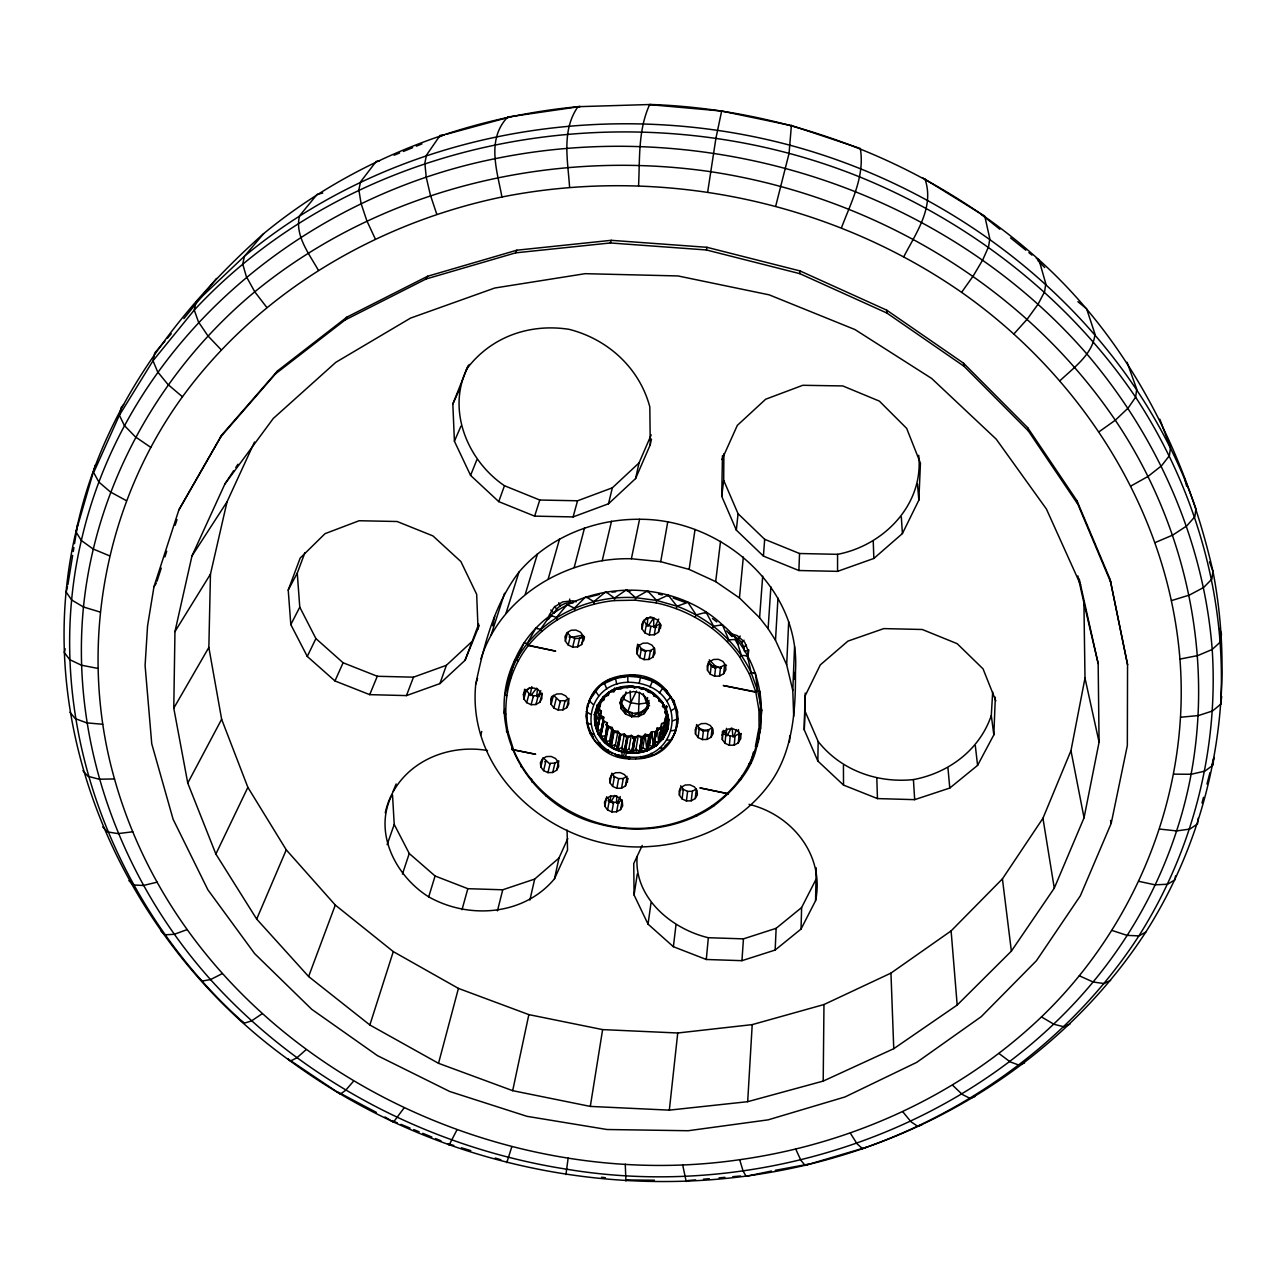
<?xml version="1.0" encoding="UTF-8"?>
<svg xmlns="http://www.w3.org/2000/svg" width="1286" height="1286" viewBox="0 0 1286 1286"><rect width="100%" height="100%" fill="white"/><g stroke="black" fill="none" stroke-linecap="round" stroke-linejoin="round"><path stroke-width="1.5" d="M722.459 455.694L721.719 496.3L736.331 530.121L763.418 556.099L798.879 570.518L837.556 571.354L837.572 554.33C883.916 545.457 923.959 504.466 918.702 455.308M475.74 684.136C466.207 778.223 560.455 853.743 650.009 846.477C694.778 843.745 738.662 823.378 766.633 787.788C792.755 755.043 795.793 712.058 795.439 671.855C801.13 587.172 720.61 518.853 639.56 519.271C594.228 518.933 548.624 537.275 518.965 572.109C494.258 604.356 484.002 645.025 475.74 684.136L477.556 678.494M1127.549 664.557L1127.34 745.526L1111.2 823.378L1080.369 895.763L1036.436 960.706L981.25 1016.647L916.757 1062.349L845.031 1096.942L768.144 1119.849L688.155 1130.732L607.088 1129.51L526.971 1116.328L449.762 1091.509L377.377 1055.597L311.726 1009.301L254.644 953.633L207.882 889.783L173.096 819.246L151.748 743.79L145.093 665.489L147.552 625.993L153.982 586.673L178.867 509.947L221.899 434.845L277.615 370.818L346.915 317.128L427.627 276.249L516.876 250.191L611.22 240.321L706.898 247.298L799.972 270.912L886.649 310.119L963.487 363.15L1027.627 427.627L1076.945 500.72L1110.107 579.391L1127.549 664.557L1110.107 579.391M721.719 496.3L723.696 480.369L723.889 453.669M753.725 672.948L755.412 673.237L757.647 690.695L755.846 692.206L758.949 710.258L759.142 737.232L757.775 733.985C758.708 763.37 735.624 789.025 713.682 806.065C680.503 828.779 637.486 834.501 598.938 823.972C528.932 806.965 481.671 727.169 514.979 659.622C549.186 581.208 662.756 568.605 722.41 624.787C772.468 666.63 774.461 748.999 727.169 793.462L699.857 787.884L728.455 793.88L727.169 793.462M760.685 728.037L758.788 728.696L755.364 746.7L757.197 746.298L760.685 728.037L760.251 691.579L757.647 690.695L755.782 691.852L723.246 685.518L755.846 692.206M233.618 470.805L224.905 483.97L191.968 555.954L174.96 631.603L173.771 708.152L187.756 783.061L215.871 854.033L256.686 919.088L308.608 976.524L369.854 1024.974L438.526 1063.313L512.68 1090.673L590.306 1106.41L669.331 1110.139L747.68 1101.684L823.201 1081.092L823.972 1004.543L890.957 973.1L951.11 930.903L1002.421 878.868L1042.946 818.25L1070.965 750.67L1084.998 678.108L1083.921 602.925L1077.909 575.935M615.56 732.586L612.345 730.946L617.971 731.3L620.415 734.644L624.417 733.952L621.974 747.423L626.362 752.873C638.001 754.094 652.259 751.892 659.364 741.684L661.647 723.552L665.601 722.025M664.251 729.532L663.222 738.55L656.117 745.864L647.517 749.384L646.874 750.911L636.313 753.258L626.362 752.873L625.607 756.473L623.614 756.891C571.161 744.417 586.111 672.658 639.206 683.348C691.129 693.524 677.545 765.54 625.607 756.473L629.513 758.901C699.439 762.984 687.399 664.267 621.797 675.761C569.216 683.461 579.439 757.872 629.513 758.901L629.384 756.924M995.332 697.173L993.837 734.836L977.585 765.379L949.775 788.045L914.667 799.651L877.454 798.59L843.52 785.087L817.832 761.023L818.169 741.508L804.827 710.74L805.229 693.106M642.244 845.465L633.741 863.581L634.078 895.008L648.048 924.136L673.382 946.705L706.287 959.485L741.942 960.674L775.153 950.049L801.033 929.055L815.565 900.698L816.24 867.809M823.972 1004.543L752.214 1024.62L677.738 1032.996L602.62 1029.604L528.851 1014.622L458.427 988.404L393.291 951.608L335.292 905.055L286.264 849.853L247.876 787.37L221.642 719.26L208.846 647.437L210.47 574.119L227.059 501.749L254.515 442.014M817.832 761.023L804.264 729.837L805.036 696.096L820.291 664.894L847.94 641.103L883.803 628.597L922.271 629.497L957.202 643.691L983.051 668.865L995.846 700.934M638.467 713.746L639.383 692.189M726.317 735.528L726.477 728.342M616.541 803.011L616.733 795.777M815.565 900.698C824.905 855.415 792.176 814.794 749.063 804.345M638.579 185.554C639.898 158.403 638.017 130.015 649.623 104.648L650.909 104.487C793.189 109.519 932.864 164.672 1038.975 259.82C1129.462 341.24 1186.03 453.653 1212.923 571.225C1236.843 694.392 1213.373 826.062 1145.794 932.077C1080.336 1033.012 979.176 1107.841 866.073 1147.369L862.504 1148.687C672.353 1214.209 452.35 1180.05 290.379 1061.03C126.478 944.197 28.726 731.589 75.954 531.825L77.674 524.222C103.748 409.061 176.52 310.874 263.598 233.682C352.444 160.461 463.699 117.492 577.961 106.69L580.211 106.513L507.713 117.042C486.237 139.595 497.023 170.443 501.942 196.999C659.911 165.605 829.245 200.407 961.59 292.34C1081.687 376.605 1168.202 511.378 1179.937 659.107C1190.338 791.565 1136.953 925.181 1041.451 1016.921C959.404 1095.351 851.67 1143.977 739.675 1159.699C477.219 1198.038 188.174 1041.58 114.502 778.962C77.771 649.623 103.491 505.591 182.451 396.795C258.631 292.42 376.219 223.089 501.942 196.999M801.033 929.055L801.612 907.546L815.935 879.511M804.264 729.837L804.827 710.74M798.879 570.518L799.538 553.51L764.672 539.316L738.068 513.709L723.696 480.369M789.491 741.877L789.733 735.962M793.703 716.479L792.787 690.518L794.555 646.681M837.556 571.354L873.853 558.445L902.418 533.545L918.847 500.158L920.438 463.201L906.646 428.351L879.367 401.119L842.812 385.945L802.785 385.286L765.668 399.223L737.312 425.393L721.96 459.536M609.918 752.246L606.156 751.072L596.881 743.292C578.555 723.777 585.243 690.534 610.014 679.378L634.352 675.198L658.03 683.188L674.009 700.966L677.529 711.946L676.934 713.2C680.921 730.464 668.206 747.295 653.561 754.898L641.891 758.386L640.557 756.457M506.732 727.747L506.539 731.67L508.099 732.264L513.548 749.77L535.667 754.287L512.149 749.625L511.973 745.751M775.153 950.049L776.149 928.315L801.612 907.546M792.787 690.518L786.678 664.83L788.688 621.797M508.099 732.264C501.62 702.108 509.24 669.733 528.337 645.524L527.228 643.418L535.828 628.179L537.452 628.565M636.345 737.826L632.728 738.068L632.808 736.38M661.615 726.799L659.364 741.684L661.647 723.552M618.823 828.023L618.855 827.332C573.781 821.352 531.295 792.562 513.612 749.979M621.106 705.757L622.553 705.837L626.62 710.242L625.51 713.955L620.929 700.34L620.19 702.992L622.215 697.253L627.021 693.122L633.468 691.546L640.123 692.913L645.411 696.883L648.739 703.169L647.662 708.618L644.125 713.682L638.338 716.575L631.619 716.688L625.51 713.955L621.379 709.02L620.19 702.992L621.315 698.089M623.63 736.074L627.616 736.798L631.297 735.351L634.673 737.569L632.117 752.406L626.362 752.873L632.921 752.165L636.313 753.258L640.412 751.474L646.874 750.911L653.931 745.993L656.117 745.864L654.622 743.067C682.287 732.795 664.219 688.106 638.338 687.367C592.508 676.549 576.466 741.009 622.778 752.133L624.257 751.072L626.877 736.492L624.417 733.952M611.734 753.741L611.782 752.824M1111.104 583.153L1077.845 504.241L1028.334 430.906L963.953 366.221L886.826 313.012L799.828 273.661L799.972 270.912M747.68 1101.684L752.214 1024.62M786.678 664.83L775.506 640.283L777.966 598.022M993.837 734.836L991.297 715.546L992.679 691.932M549.042 618.743L549.283 614.981L554.282 606.96L562.721 601.896L572.881 600.787L576.176 601.832M775.506 640.283L768.112 628.709L770.877 586.818M647.501 591.865L647.565 590.901L635.557 597.701C582.606 594.196 526.408 624.594 509.256 676.516L507.89 686.402M741.942 960.674L743.453 938.86L776.149 928.315M659.396 741.459L663.222 738.55L667.579 729.58L667.932 723.246L665.778 719.067L666.614 713.392M768.112 628.709L759.592 617.714L762.694 576.192M664.203 732.473L663.528 736.589L659.622 736.958L663.222 738.55L666.534 730.368L665.151 725.433L666.839 714.035M763.418 556.099L764.672 539.316M614.547 600.562L635.364 600.176L635.557 597.701L626.571 589.744L614.451 598.103L614.547 600.562C581.561 603.906 549.62 619.305 528.53 645.234L527.228 643.418L523.932 643.113L516.715 659.284L514.979 659.622L505.044 694.633L506.636 695.742L505.044 694.633M722.394 731.525L722.314 739.563L724.999 743.26L729.371 745.301L734.242 745.157L738.309 742.842L740.511 738.984L740.977 733.454M738.309 742.842L739.096 733.615L740.929 734.001M734.242 745.157L735.045 735.913L739.096 733.615M729.371 745.301L730.207 736.074L725.883 734.033L723.23 730.368M706.287 959.485L708.345 937.719C671.34 929.006 633.853 897.451 637.117 856.54M724.999 743.26L725.883 734.033L724.436 734.531M759.592 617.714L739.434 597.926L743.324 557.047M647.115 625.912L647.871 618.132M722.314 739.563L723.037 732.2M536.728 696.482L537.5 688.621M624.08 750.976L622.778 752.133L613.486 748.581L604.758 742.295L607.378 722.764L603.23 720.803L603.713 717.25L600.16 714.903L601.366 711.206L598.585 708.586M760.669 721.269L761.762 710.226L757.647 690.695L751.137 672.562L747.359 655.683L741.459 655.474L739.804 657.13L749.352 673.977L755.782 691.852M723.696 673.671L725.915 669.701L725.625 665.216L722.893 661.406L718.472 659.316L713.521 659.477L709.39 661.888L707.187 665.859L707.493 670.344L710.226 674.137L714.646 676.227L719.565 676.05L723.696 673.671L724.597 664.862L726.477 665.328M736.331 530.121L738.068 513.709M747.52 658.593L748.307 651.15L744.723 642.293L737.28 635.638L729.098 633.066M719.565 676.05L720.514 667.241L724.597 664.862M607.651 726.011L612.2 727.506L609.612 740.929L605.159 741.363L598.328 734.033L594.775 724.532L594.421 714.598L597.331 705.098L603.632 700.114C607.957 685.776 631.121 684.457 643.804 688.524C660.136 694.617 672.385 711.833 667.579 729.58L666.502 729.709M711.11 737.167L712.122 727.747L708.184 729.998L703.474 730.143L699.262 728.165L696.642 724.581L695.501 733.968L698.137 737.569L702.397 739.579L707.139 739.418L711.11 737.167L713.232 733.39L712.942 729.114L710.306 725.497L706.046 723.488L701.288 723.648L697.317 725.915L695.196 729.692L695.501 733.968M669.331 1110.139L677.738 1032.996M707.139 739.418L708.184 729.998L708.859 730.753L703.217 730.93L698.153 728.551L699.262 728.165L698.137 737.569M714.646 676.227L715.611 667.402L711.238 665.328L708.522 661.567L707.493 670.344M610.127 801.612L610.754 796.034M702.397 739.579L703.474 730.143L703.217 730.93M710.226 674.137L711.238 665.328M533.369 696.803L533.481 695.758L529.109 693.717L526.328 690.019L524.415 689.634M695.228 798.542L697.366 794.78L697.06 790.504L694.392 786.871L690.052 784.862L685.245 785.007L681.226 787.273L679.104 791.051L679.426 795.311L682.094 798.944L686.419 800.937L691.225 800.808L695.228 798.542L696.337 789.009L692.35 791.244L687.592 791.388L683.3 789.395L680.648 785.794M691.225 800.808L692.35 791.244M758.386 741.797L759.93 728.648M739.434 597.926L715.691 581.626L720.53 541.293M673.382 946.705L675.954 925.1M686.419 800.937L687.592 791.388M682.094 798.944L683.3 789.395L681.918 789.813M665.762 707.027L664.91 712.669L667.723 716.366L666.035 709.759L666.502 706.094L666.035 709.759L668.768 719.742L667.852 723.021M679.426 795.311L680.407 787.707M1198.279 818.185L1197.523 823.924L1189.855 829.084L1176.594 830.917L1159.795 829.084M1180.628 717.234L1198.456 715.546L1212.553 710.965L1220.687 704.246L1221.7 696.498M748.034 655.571L748.79 649.912L744.53 651.616C744.24 643.82 738.212 636.94 730.689 635.171M1175.484 875.959L1174.97 879.753L1167.64 884.238L1155.021 884.832L1139.058 881.392M666.807 727.04L666.309 730.657L663.062 731.477L663.64 735.946M656.117 745.864L658.802 742.231L661.502 727.137L659.155 742.07L661.92 727.667L657.05 728.165L653.867 746.218L656.037 731.621L660.843 727.571M504.691 709.261L504.144 713.183L505.736 714.035M568.139 1158.139L565.936 1174.584L566.29 1173.555M648.048 924.136L651.021 902.804M655.281 731.895L653.192 746.652L646.874 750.911L645.106 734.258L649.237 735.078L651.455 731.782L656.037 731.621L653.577 746.555L655.699 731.83L653.192 746.652L647.051 749.867L640.412 751.474L642.855 736.733L645.106 734.258L642.887 747.745L640.412 751.474M666.662 706.319L666.148 709.985L667.595 716.157M665.248 722.25L661.872 736.894L663.222 738.55L664.299 731.139M707.718 191.791L715.916 138.229L721.719 110.773M664.187 732.297L663.656 736.187L666.534 730.368M715.691 581.626L689.135 569.393L695.035 529.494M550.038 764.222L543.126 757.663L540.827 766.97L543.592 770.619L547.949 772.629L552.723 772.484L556.661 770.201L558.687 766.424L558.269 762.116L555.504 758.467L551.131 756.441L546.341 756.586L542.403 758.869L540.393 762.678L540.827 766.97M642.887 747.745L646.601 749.867L648.819 735.062M666.035 709.759L666.309 705.853M663.062 731.477L665.055 718.135L666.309 730.657L666.887 726.96M560.31 701.658L553.462 695.244L551.164 704.39L553.896 708.023L558.188 710.033L562.914 709.872L566.804 707.605L568.814 703.796L568.412 699.504L565.679 695.855L561.371 693.845L556.645 694.006L552.755 696.305L550.746 700.098L551.164 704.39M663.528 736.589L664.106 732.875M666.695 706.416L666.148 709.985L661.486 700.886C651.552 690.662 634.143 681.901 620.399 689.119L616.428 689.087L621.829 687.029L615.447 689.409L613.936 691.659C605.561 691.546 602.121 699.922 597.331 705.098L596.399 709.342L598.247 711.721C594.132 714.18 592.492 723.713 598.649 724.468L597.058 729.355L601.028 730.561L600.353 735.656L604.758 742.295L610.979 745.993L615.431 744.739L617.971 731.3M663.158 702.767L662.579 706.512L665.762 709.438M634.078 895.008L637.277 874.014M656.214 731.3L653.931 745.993L657.05 728.165L658.802 742.231L654.96 741.62M663.174 702.783L662.579 706.512L663.046 703.94L666.678 709.872M651.455 731.782L649.301 745.253L647.517 749.384L649.88 734.66L646.601 749.867M663.255 736.83L664.123 731.284M632.728 738.068L634.303 737.408L631.908 752.31L634.673 737.569L638.29 735.463L643.563 737.344L652.05 733.567M590.306 1106.41L602.62 1029.604M67.917 584.535L72.643 555.359M73.27 551.469L73.897 547.579M74.524 543.689L77.674 524.222M618.164 755.493L623.34 758.033L627.214 736.717L624.626 751.137M658.802 742.231L661.229 727.426M640.074 751.78L642.855 736.733M660.57 628.324L660.216 623.774L657.435 619.916L652.966 617.794L647.999 617.987L643.884 620.415L641.73 624.449L642.084 628.999L644.865 632.841L649.334 634.946L654.285 634.77L658.384 632.342L661.133 624.916M794.185 679.426L795.439 671.855M658.384 632.342L659.814 623.823L655.731 626.234L650.829 626.411L646.408 624.321L643.643 620.495L642.084 628.999M642.534 736.942L639.656 751.86L635.991 748.95L638.29 735.463M652.902 657.114L654.397 648.224L650.443 650.555L645.685 650.716L641.392 648.691L638.708 645.009L637.068 653.867L639.785 657.58L644.109 659.622L648.916 659.461L652.902 657.114L655.008 653.24L654.67 648.835L651.954 645.106L647.614 643.064L642.807 643.225L638.804 645.588L636.715 649.478L637.068 653.867M654.285 634.77L655.731 626.234L656.68 627.343M631.297 735.351L628.918 748.854L625.607 751.297L631.747 752.149L634.303 737.408M627.455 782.306L627.102 778.126L624.449 774.574L620.206 772.613L615.528 772.741L611.654 774.96L609.628 778.657L609.998 782.836L612.65 786.373L616.878 788.334L621.556 788.189L625.43 785.987L628.115 778.448M632.535 752.423L635.107 737.569M635.461 737.425L632.921 752.165L635.991 748.95L636.313 753.258L639.271 751.667L641.73 736.926L639.447 751.796L642.132 737.007M648.916 659.461L650.443 650.555L651.182 651.391M620.591 809.553L622.263 799.972L618.357 802.207L613.615 802.335L609.339 800.358L606.654 796.79L604.87 806.338L607.571 809.939L611.895 811.932L616.653 811.787L620.591 809.553L622.665 805.824L622.295 801.58L619.595 797.963L615.271 795.97L610.48 796.114L606.542 798.349L604.484 802.11L604.87 806.338M625.43 785.987L626.764 778.239M621.556 788.189L623.26 778.496L627.102 776.31M644.109 659.622L645.685 650.716L645.476 651.584L640.315 649.157M649.334 634.946L650.829 626.411M689.135 569.393L660.715 561.677L667.723 522.068M616.653 811.787L618.357 802.207L619.305 803.059M623.34 758.033L623.565 756.779L629.513 758.901L618.373 754.673L617.312 756.409L614.724 753.821M625.044 751.217L627.616 736.798L624.835 751.104M625.414 751.297L628.018 736.717M649.591 705.773L647.806 705.853L644.093 710.258L631.619 716.688L632.342 712.685L625.703 710.724L626.314 709.904M611.895 811.932L613.615 802.335L613.406 803.236L608.053 800.76M639.785 657.58L641.392 648.691M616.878 788.334L618.63 778.641L614.435 776.696L611.798 773.175L609.998 782.836M644.865 632.841L646.408 624.321M620.833 734.644L618.1 749.352L615.431 744.739L613.486 748.581L617.023 748.918L619.756 734.21L617.28 749.304M636.715 649.478L637.695 644.173M607.571 809.939L609.339 800.358M612.65 786.373L614.435 776.696L613.422 777.033M617.682 749.449L620.415 734.644M612.2 727.506L613.454 730.995L610.625 745.751L604.758 742.295L600.675 735.897L603.455 721.125L600.353 735.656L603.23 720.803L600.257 734.997L598.328 734.033L597.476 729.709L601.366 711.206M530.154 695.34L531.809 686.644M608.455 726.799L605.577 741.427L610.432 745.333L613.261 730.673L610.512 745.558L613.454 730.995L616.782 732.715M610.979 745.993L613.808 731.22M614.21 731.3L611.413 745.96L613.486 748.581M219.633 438.076L275.526 373.84L345.066 319.989L426.068 278.982L515.638 252.844L610.352 242.958L706.4 249.966L706.898 247.298M647.63 697.575L646.585 702.976L647.581 706.721M605.159 741.363L608.069 726.638M599.597 714.068L603.89 721.462L600.675 735.897L604.774 740.623L607.378 722.764M614.676 687.946L613.936 691.659L611.654 690.662L609.853 692.366M648.739 703.169L647.662 708.618L648.98 700.356M823.201 1081.092L893.754 1048.685L957.186 1005.057L1011.375 951.126L1054.279 888.16L1084.05 817.816L1099.08 742.135L1098.164 663.544L1079.275 579.118M596.527 717.427L595.434 722.941L596.608 717.556M639.206 683.348L640.428 677.272L649.607 679.121L667.354 691.129L666.839 692.575L674.009 700.966M739.804 657.13C720.208 629.031 689.441 609.998 656.117 602.861L656.616 600.417L668.206 595.145L676.999 606.204C708.859 618.132 736.524 641.585 751.137 672.562L755.412 673.237M600.257 734.997L603.198 720.433L600.466 715.193L597.315 729.644L600.16 714.903L597.058 729.355L599.292 718.247L597.09 728.696L594.775 724.532L596.704 717.62M603.455 697.607L599.823 702.269L603.23 696.867L608.262 695.388L609.017 691.659M603.809 721.35L600.867 735.93L604.725 736.139M595.257 722.619L595.868 712.412M603.713 717.25L601.028 730.561L598.328 734.033M603.632 700.114L604.404 696.385M492.747 625.88L494.692 616.476M597.331 705.098L599.983 704.985L596.817 708.473L600.24 705.644L601.414 700.034M597.701 718.102L595.225 716.189L595.981 712.589L595.418 721.976L597.701 718.102L600.112 705.323M480.916 658.914C500.784 595.788 567.078 557.176 631.394 558.751L639.56 519.271M599.324 717.813L597.09 728.696L596.64 723.536L594.775 724.532M600.594 700.452L598.247 711.721L594.421 714.598L595.225 716.189M512.68 1090.673L528.851 1014.622M467.975 365.947L452.833 404.013L454.408 441.211L470.58 475.402L498.743 501.62L534.654 516.136L573.09 516.924L608.487 503.79L635.589 478.553L650.266 444.747L651.472 439.056M622.006 755.734L621.974 747.423L618.1 749.352L622.778 752.133M391.121 796.613C373.631 833.601 396.168 876.538 428.704 896.856C468.924 919.586 523.932 915.552 554.507 878.772L558.96 858.035L567.801 838.52M635.589 478.553L639.046 462.912L651.198 434.845M67.499 586.432L66.213 592.09L71.646 599.983L83.477 606.992L99.89 611.975M95.405 464.921L75.954 531.825L81.34 540.522L93.09 548.961L109.39 555.777M65.152 648.755L64.3 652.516L69.685 659.622L81.436 665.216L97.736 668.382M667.096 715.064L665.778 719.067L668.768 719.742L666.309 718.569L667.82 717.122M529.88 900.055L534.687 879.077L558.96 858.035M556.661 770.201L558.831 760.878L554.925 763.128L550.183 763.289L547.949 772.629M602.218 560.712L611.525 521.216M552.723 772.484L554.925 763.128M583.715 640.524L583.314 636.007L580.484 632.182L576.015 630.076L571.097 630.253L567.046 632.664L564.972 636.666L565.39 641.184L568.219 644.993L572.672 647.083L577.575 646.922L581.626 644.511L584.519 637.1M581.626 644.511L583.651 635.943L579.632 638.322L574.762 638.499L570.341 636.425L567.544 632.632L565.39 641.184M566.804 707.605L568.975 698.411L565.117 700.677L560.423 700.838L558.188 710.033M577.575 646.922L579.632 638.322M562.914 709.872L565.117 700.677L565.92 701.465M572.672 647.083L574.762 638.499M543.592 770.619L545.859 761.28L544.653 761.73M608.487 503.79L612.361 487.812L639.046 462.912M632.149 713.473L638.563 712.685L638.338 716.575L644.093 710.258L645.395 710.74M553.896 708.023L556.163 698.845M568.219 644.993L570.341 636.425L569.071 637.036M497.441 910.858L502.746 889.783L534.687 879.077M550.746 700.098L551.662 696.449M753.419 752.149L750.526 763.627L748.774 763.788M574.183 567.496L584.567 527.807M531.086 704.696L535.924 704.535L539.895 702.188L542.226 693.267L538.287 695.597L533.481 695.758L531.086 704.696L526.681 702.638L523.868 698.909L523.418 694.504L524.881 689.183M1202.008 802.994L1203.503 797.304M1206.975 784.026L1209.965 772.645M1211.942 765.057L1213.936 757.47L1212.923 765.186L1204.966 771.102L1191.222 774.268L1173.796 774.156M535.924 704.535L538.287 695.597L539.348 696.61M438.526 1063.313L458.427 988.404M608.262 695.388L608.953 692.865L603.23 696.867L599.823 702.269M526.681 702.638L529.109 693.717M775.763 205.921L789.057 153.436L791.404 125.272M523.868 698.909L526.328 690.019M573.09 516.924L577.559 500.784L612.361 487.812M666.759 719.646L665.151 725.433L667.868 723.986L666.116 728.503L667.579 729.58M674.411 733.952L677.658 723.23L677.529 711.946L670.874 697.06L666.646 701.175M461.995 909.732L467.847 888.69L502.746 889.783M548.238 578.796L559.619 538.77M635.702 758.644L635.959 757.775M511.812 1146.726L506.797 1162.624L506.523 1161.467M525.283 594.212L537.5 553.736M480.626 735.174L481.768 731.445M428.704 896.856L435.086 875.991L409.253 853.502L394.223 824.422L392.535 794.973M506.025 613.165L518.965 572.109M534.654 516.136L539.766 500.029L577.559 500.784M627.793 711.962L630.735 702.719L636.538 690.984M369.854 1024.974L393.291 951.608M491.107 634.979L504.546 593.28M157.021 581.159L161.248 568.107M164.881 556.902L166.698 551.308M175.185 525.186L177.002 519.576M676.227 608.567L676.999 606.204L687.914 602.362L696.176 614.901L695.147 617.119M610.352 242.958L611.22 240.321M402.438 874.078L409.253 853.502M715.257 668.495L715.611 667.402L720.514 667.241L721.366 668.286M478.038 629.015L476.672 594.325L460.886 561.564L432.932 535.908L397.117 521.505L359.132 520.734L325.036 533.658L300.168 558.092L288.225 590.065L290.813 624.594L307.274 656.439L334.955 680.953L369.709 694.649L406.472 695.597L439.908 683.605L465.05 660.313L479.228 625.494M626.025 691.916L623.597 699.15L620.366 703.972M465.05 660.313L478.681 624.128M387.134 844.645L394.223 824.422M742.151 775.94L740.849 779.621L739.241 779.573M439.908 683.605L446.371 665.312L471.142 642.309M498.743 501.62L504.466 485.722C466.143 459.681 445.31 406.826 469.261 364.436M622.553 705.837L621.379 709.02L620.929 700.34M288.225 590.065L297.275 573.09L304.911 552.675M308.608 976.524L335.292 905.055M406.472 695.597L413.465 677.175L446.371 665.312M733.663 736.862L736.46 729.564M470.58 475.402L476.801 459.89M596.479 709.486L594.421 714.598L595.322 715.129M841.51 227.686C850.994 202.32 865.092 176.503 860.302 148.469L792.063 125.723L721.43 111.014L649.623 104.648M369.709 694.649L377.28 676.275L413.465 677.175M393.162 791.195L396.136 783.946M385.253 812.848C395.365 766.504 442.931 742.922 487.523 750.51M667.82 596.045L668.206 595.145M649.977 686.997L652.388 681.307M256.686 919.088L286.264 849.853M454.408 441.211L460.935 426.18M334.955 680.953L343.105 662.772L315.906 638.579L299.767 607.153L297.275 573.09M617.248 803.171L620.222 796.564M554.507 878.772L567.544 850.062L567.078 830.113M452.833 404.013L459.423 389.529M456.868 1130.04L449.103 1145.103L448.203 1143.768L453.845 1145.472M515.638 252.844L516.876 250.191M647.806 705.853L644.125 713.682L644.093 710.258M665.039 745.896L671.405 740.157L676.275 729.95L671.533 730.818M215.871 854.033L247.876 787.37M307.274 656.439L315.906 638.579M654.59 627.552L658.721 619.048M290.813 624.594L299.767 607.153M523.418 694.504L525.444 690.598L529.414 688.251L534.269 688.074L538.689 690.148L541.502 693.893L541.936 698.298L539.895 702.188M818.169 741.508C840.931 770.346 877.357 783.367 913.43 779.589C948.65 773.015 979.514 750.043 991.297 715.546M187.756 783.061L221.642 719.26M727.104 735.769L731.268 728.037M903.801 256.686C916.146 232.798 934.793 207.11 924.907 178.834M664.91 712.669L666.196 710.338M537.387 696.899L540.827 690.711M221.899 434.845L178.867 509.947M722.025 735.19L724.227 731.332L728.31 729.001L733.197 728.84L737.569 730.898L740.238 734.611L740.511 738.984M426.068 278.982L427.627 276.249M173.771 708.152L208.846 647.437M573.138 602.877C565.47 601.784 557.336 605.995 554.17 613.149L550.778 610.014M610.898 801.853L614.853 795.391M712.348 628.291L713.617 626.218L722.41 624.787L728.84 639.881L727.362 641.762M174.96 631.603L210.47 574.119M593.055 704.406L589.229 700.661L589.904 699.584L587.686 706.078L587.541 704.76L586.159 715.916L588.184 727.072L593.425 737.425M191.968 555.954L227.059 501.749M345.066 319.989L346.915 317.128M403.868 1108.194L393.42 1122.212L384.996 1116.955M589.229 700.661L599.919 685.776L604.468 683.445L621.797 675.761L621.668 677.32L631.169 675.327L627.809 676.259L627.841 682.448M738.26 638.965L740.206 636.007M235.804 467.509L237.974 464.23M153.982 586.673L156.41 583.024M648.064 626.202L653.706 617.971L649.944 616.782M659.364 693.09L662.788 688.074M275.526 373.84L277.615 370.818M541.695 631.362L540.57 629.352L550.36 615.222L556.404 617.473L557.304 619.659M961.59 292.34L973.245 275.911L982.745 259.868L988.548 246.799L989.802 238.746L984.803 216.209L922.432 177.677M224.905 483.97L273.259 418.48L335.807 362.33L410.539 318.108L494.756 288.016L585.146 273.677L677.947 275.943L769.189 294.848L854.949 329.554L931.643 378.438L996.232 439.169L1046.402 508.999L1080.61 584.825M530.957 695.581L536.567 688.139M183.882 318.574L216.498 278.451M556.404 617.473L567.174 604.645L568.541 605.304M123.617 404.576L121.125 407.533L119.389 415.233L93.669 472.573L98.909 482.089L110.387 491.959L126.333 500.64M263.598 233.682L244.453 256.203L195.986 302.226L194.266 310.039L153.002 360.739L119.389 415.233L124.372 425.537L135.384 436.854L150.719 447.351M164.913 341.144L154.738 352.975L153.002 360.739L157.631 371.831L167.984 384.514L182.451 396.795M167.453 338.186L171.263 333.749M353.361 1081.397L345.629 1090.335L340.324 1094.113L287.759 1058.764L290.379 1061.03L296.744 1057.928L305.907 1049.842M644.238 620.591L646.778 617.666M1013.931 333.926L1027.321 319.008L1038.107 304.155L1044.586 291.745L1045.791 283.692L1038.975 259.82L1036.323 258.325M525.845 691.546L529.623 687.56M604.758 742.295L605.577 741.427M741.604 642.63L744.031 640.187M574.987 610.464L574.328 608.149L585.821 596.736L593.843 601.623L594.228 604.034M466.368 369.452C490.513 336.852 529.575 323.172 569.151 329.345C607.828 339.199 639.48 367.957 649.816 406.923L650.266 444.747M547.466 619.643L551.758 615.817M1060.034 380.656C1073.762 367.587 1092.73 354.406 1095.013 334.183L1086.638 308.817L1077.893 301.68M608.953 692.865L604.227 696.819L608.905 692.977M593.843 601.623L605.802 591.721L614.451 598.103M618.855 827.332C657.548 832.267 698.571 820.854 727.024 793.639M749.352 673.977L751.137 672.562M655.104 731.943L662.049 726.847M1099.257 431.63L1115.3 420.217L1128.095 408.096L1135.618 397.181L1136.744 389.208L1127.083 362.266M262.022 1013.818L251.542 1020.907L244.163 1023.238L241.029 1020.554M705.178 612.972L706.143 612.329L713.617 626.218M743.742 646.954L746.475 645.138M671.276 710.644L676.018 707.573M709.342 664.09L712.846 667L714.936 665.682L719.565 667.836M606.156 751.072L608.31 749.867M1131.085 485.915L1148.06 476.415L1161.531 465.773L1169.392 455.694L1170.485 447.753L1159.843 419.172M1145.794 932.077L1138.882 935.903C1074.244 1035.696 974.258 1109.625 862.504 1148.687L857.006 1143.752L850.384 1133.239M651.857 692.929L648.144 692.125L646.07 689.826L653.642 693.54L657.918 697.655M222.253 973.615L210.534 979.578L202.24 981.041L198.607 977.874M1110.59 980.318L1104.127 983.565L1093.148 982.006L1079.34 975.785M758.949 710.258L760.846 709.342M1069.952 1024.058L1064.004 1026.791L1054.006 1024.299L1041.451 1016.921M630.092 686.628L623.678 687.158L630.253 686.579L627.359 687.865L621.829 687.029L622.649 687.287M1155.23 542.547L1172.832 535.024L1186.769 525.91L1194.871 516.683L1195.932 508.774C1133.593 328.589 972.361 194.234 790.456 145.366C604.42 95.389 394.079 132.137 244.453 256.203L242.732 264.064L246.349 276.586L254.773 291.809L266.7 307.322M1024.524 1062.895L1019.139 1065.178L1010.185 1061.898L999.013 1053.507M394.079 155.236L399.641 152.97M403.354 151.459L412.629 147.697M416.342 146.186L421.904 143.919M438.59 137.136L444.152 134.869L440.069 135.432L426.486 155.156L424.846 163.129L426.229 177.227L430.44 195.247L436.806 214.312M672.948 720.771L677.851 718.826M974.981 1096.54L970.174 1098.437L962.314 1094.482L952.605 1085.223M866.073 1147.369L805.084 1165.389L800.792 1160.133L795.793 1149.202M921.949 1124.768L917.754 1126.343L911.051 1121.826L902.868 1111.86M721.189 625.237L722.41 624.787M187.129 929.601L174.269 934.295L165.122 934.809L161.055 931.096M646.906 736.155L651.922 734.37M579.423 638.531L582.301 637.583M611.654 690.662L615.351 689.521M1171.514 600.594L1189.47 595.048L1203.664 587.461L1211.878 579.086L1212.923 571.225L1209.451 561.853M446.065 134.355L510.896 116.721M546.1 796.034L547.113 795.761M696.176 614.901L706.143 612.329M588.474 597.154L599.212 594.47M157.149 882.164L143.293 885.491L133.374 884.945L128.922 880.637M322.738 193.061L317.079 194.411L299.542 215.823C294.59 235.483 309.138 253.824 318.269 270.092M630.67 686.531L632.889 686.29L634.512 687.962L637.727 687.351M1179.937 659.107L1197.957 655.522L1212.2 649.462L1220.43 641.923L1221.459 634.111L1219.466 628.533M379.466 160.814L376.187 161.425L360.53 181.889L358.858 189.83L361.061 203.493L366.831 220.758L375.255 238.858M771.471 1171.032L746.105 1176.336L743.051 1170.871L739.675 1159.699M775.313 1170.324L808.01 1164.248M734.853 639.608L736.267 639.383L741.459 655.474M596.881 743.292L599.935 742.842M132.796 831.785L118.055 833.617L107.51 831.913L102.703 826.978M661.486 700.886L659.284 701.127L658.496 698.234L658.898 700.886L662.435 703.137M611.943 592.139L615.673 591.785M687.817 1180.548L695.63 1179.873M703.442 1179.198L709.309 1178.699M719.083 1177.847L724.934 1177.349M732.763 1176.674L740.575 1175.999M533.385 782.113L532.195 782.21L531.343 778.577M728.84 639.881L736.267 639.383L734.692 639.431M632.857 737.248L636.474 737.007M640.09 736.765L643.707 736.524M571.45 637.358L581.32 635.461L583.748 637.1M514.979 659.622L516.908 659.541M730.207 736.074L735.045 735.913M618.63 778.641L623.26 778.496M650.909 104.487L577.961 106.69C561.275 130.561 567.865 160.396 569.585 187.322M640.187 737.441L643.563 737.344L643.209 736.331M114.502 778.962L99.07 779.22L87.978 776.278L82.915 770.652M654.413 1180.226L626.909 1179.953L625.928 1180.918L625.269 1164.151M745.784 655.651L747.359 655.683M799.538 553.51L837.572 554.33M708.345 937.719L743.453 938.86M667.161 740.013L671.405 740.157M630.59 590.949L626.829 590.74L626.571 589.744M627.809 676.259L640.428 677.272M102.703 724.275L86.741 722.861L75.247 718.633L69.974 712.283M520.782 766.601L522.132 766.729M631.394 558.751L660.715 561.677M512.149 749.625L513.548 749.77M601.494 1177.269L605.401 1177.687M635.557 597.701L656.616 600.417L676.999 606.204M635.364 600.176L656.117 602.861M590.161 733.631L593.875 734.113M623.324 695.308L623.597 699.15L630.735 702.719L638.692 704.037L646.585 702.976L643.225 693.636M623.935 735.415L629.288 736.508M625.575 736.589L629.143 737.328M658.577 594.148L662.274 594.904M528.337 645.524L555.648 651.134L528.53 645.234M535.828 628.179L540.57 629.352M706.4 249.966L799.828 273.661M660.168 747.696L663.64 748.677M652.452 693.186L653.642 693.54L654.011 696.015L657.725 697.559M461.369 1147.771L470.772 1150.616M495.223 1158.043L500.881 1159.747M1112.068 930.469L1127.018 935.356L1138.882 935.903C1192.652 851.043 1218.742 749.738 1212.2 649.462C1203.744 540.49 1157.513 436.677 1086.783 353.891C943.136 188.769 708.57 114.92 495.271 158.66C300.57 197.514 126.269 342.96 81.34 540.522C40.043 716.109 111.271 904.894 244.163 1023.238M712.444 805.647L713.682 806.065M673.108 597.99L685.454 602.507M586.48 722.764L590.579 724.323M435.086 875.991L467.847 888.69M343.105 662.772L377.28 676.275M504.466 485.722L539.766 500.029M631.281 686.644L634.512 687.962M391.925 1120.62L397.358 1122.855M400.991 1124.35L410.073 1128.095M413.706 1129.574L419.156 1131.825M422.789 1133.32L431.855 1137.049M435.488 1138.544L440.937 1140.778M627.311 711.415L630.526 712.798M615.303 732.248L612.345 730.946L615.415 732.361M712.846 667L715.643 668.302M759.978 709.374L761.762 710.226M574.328 608.149L567.174 604.645L568.332 605.401M646.07 689.826L653.642 693.54M622.151 735.045L612.506 730.143L606.044 724.131M338.25 1092.216L376.332 1112.374M695.903 815.34L696.916 815.871M651.07 753.307L653.561 754.898M586.159 711.496L590.29 714.164M638.74 687.496L641.537 689.392L643.804 688.524L645.106 689.473M609.998 727.924L613.084 730.175M712.46 618.55L716.832 621.894M981.523 214.537L999.865 229.294M1010.555 237.91L1025.842 250.207M1028.896 252.667L1031.951 255.126M714.936 665.682L709.245 659.814M509.256 676.516L510.799 677.867M605.883 724.95L608.471 727.346M585.821 596.736L586.689 597.604M1037.77 260.431L1044.698 267.536M221.24 349.84L207.914 335.871L198.43 321.87L194.266 310.039C360.209 131.719 637.551 87.159 859.691 176.938C970.367 221.996 1068.505 297.902 1135.618 397.181C1194.951 487.603 1226.715 595.932 1220.687 704.246M726.59 630.912L731.991 636.586M647.565 590.901L656.616 600.417M598.794 743.292L601.494 746.218M516.715 659.284L518.145 660.875M628.918 748.854L631.747 752.149M600.675 735.897L604.87 741.074M626.62 710.242L631.619 716.688M554.716 606.413L556.629 609.098M595.482 691.064L598.697 695.774M735.946 641.2L738.132 644.415M605.802 591.721L606.365 592.669M652.983 693.877L654.011 696.015M558.831 602.684L560.23 605.835M604.468 683.445L606.799 688.91M599.26 703.201L600.24 705.644M686.177 1181.513L682.641 1164.682M1184.583 478.537L1186.657 486.14M1076.945 500.72L1077.845 504.241M1083.921 602.925L1098.164 663.544M1084.998 678.108L1099.08 742.135M1027.627 427.627L1028.334 430.906M1110.557 820.42L1111.2 823.378M615.512 678.381L616.766 684.361M1070.965 750.67L1084.05 817.816M638.981 712.508L639.174 713.489M609.612 740.929L610.432 745.333M1042.946 818.25L1054.279 888.16M963.487 363.15L963.953 366.221M738.389 729.58L739.193 735.062M1002.421 878.868L1011.375 951.126M975.318 745.703L977.585 765.379M947.975 768.112L949.775 788.045M917.481 484.066L918.847 500.158M951.11 930.903L957.186 1005.057M732.216 728.23L732.843 736.942M901.325 516.988L902.418 533.545M886.649 310.119L886.826 313.012M913.43 779.589L914.667 799.651M630.14 690.92L630.735 702.719M890.957 973.1L893.754 1048.685M873.258 541.567L873.853 558.445M876.827 778.577L877.454 798.59M569.666 599.051L569.698 602.668M843.439 765.25L843.52 785.087M653.706 617.971L653.754 627.375M83.477 606.992C70.232 742.231 120.514 878.981 210.534 979.578C302.58 1081.751 431.131 1147.964 566.579 1169.199C815.42 1210.817 1095.688 1080.031 1176.594 830.917C1221.829 693.829 1195.466 539.155 1115.3 420.217C1023.431 284.656 871.57 196.067 710.676 171.697C550.778 148.453 380.656 188.672 254.773 291.809C160.348 370.255 95.936 484.34 83.477 606.992M652.082 731.814L649.301 745.253L653.192 746.652L652.082 731.814"/></g></svg>
